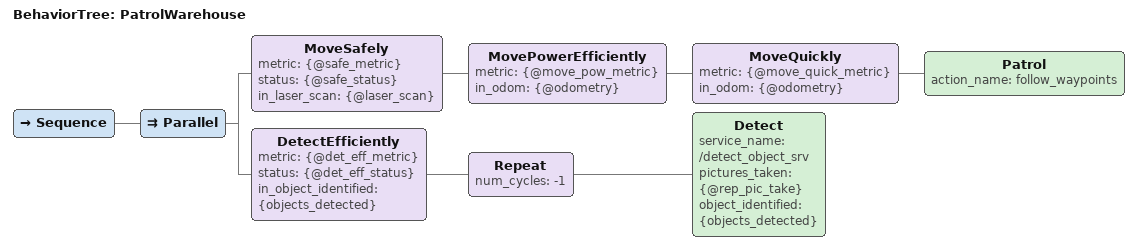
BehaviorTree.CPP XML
<root BTCPP_format="4" main_tree_to_execute="PatrolWarehouse">
  	<BehaviorTree ID="PatrolWarehouse">
		<Sequence>
      <Parallel>
        <MoveSafely metric="{@safe_metric}" status="{@safe_status}" in_laser_scan="{@laser_scan}">
          <MovePowerEfficiently metric="{@move_pow_metric}" in_odom="{@odometry}">
            <MoveQuickly metric="{@move_quick_metric}" in_odom="{@odometry}">
                <Patrol action_name="follow_waypoints"/>
            </MoveQuickly>
          </MovePowerEfficiently>
        </MoveSafely>

        <DetectEfficiently metric="{@det_eff_metric}" status="{@det_eff_status}" in_object_identified="{objects_detected}">
          <Repeat num_cycles="-1">
            <Detect service_name="/detect_object_srv" pictures_taken="{@rep_pic_take}" object_identified="{objects_detected}"/>
          </Repeat>
        </DetectEfficiently>

    </Parallel>
		</Sequence>
  </BehaviorTree>
</root>
